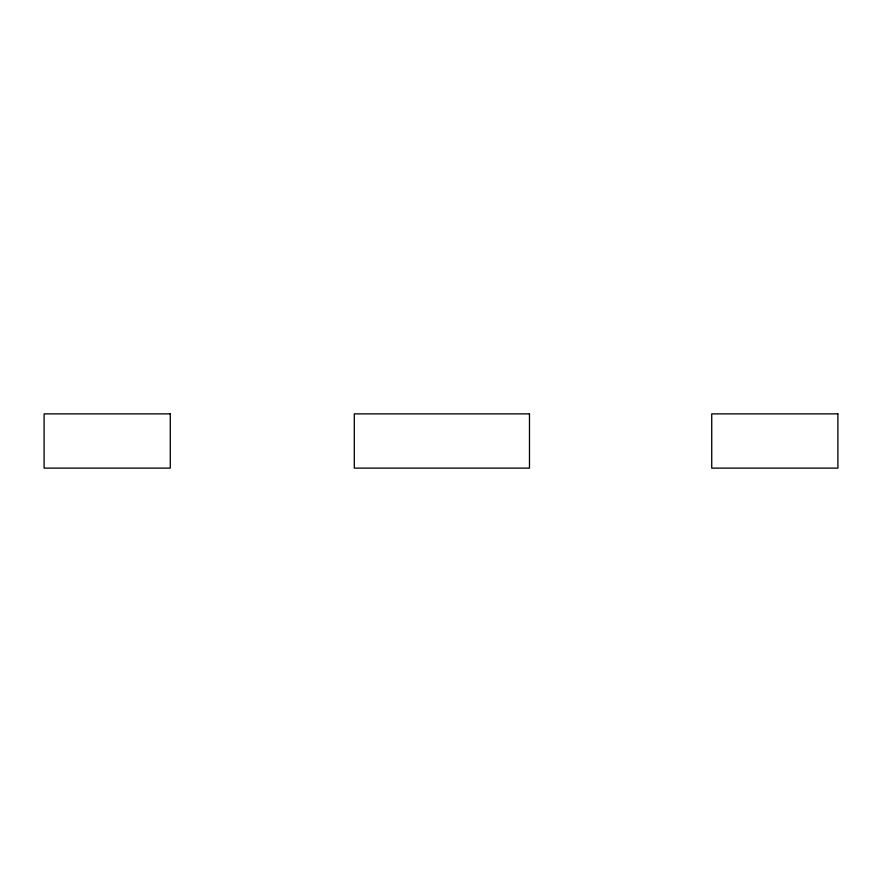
<?xml version="1.0" encoding="UTF-8"?>
<svg xmlns="http://www.w3.org/2000/svg" width="882" height="882" viewBox="0 0 882 882"><rect width="100%" height="100%" fill="white"/><g stroke="black" fill="none" stroke-linecap="round" stroke-linejoin="round"><path stroke-width="1.32" d="M170.27 413.878L44.1 413.878L44.1 468.122L170.27 468.122L170.27 413.878M529.476 413.878L354.299 413.878L354.299 468.122L529.476 468.122L529.476 413.878M837.9 413.878L711.73 413.878L711.73 468.122L837.9 468.122L837.9 413.878"/></g></svg>
